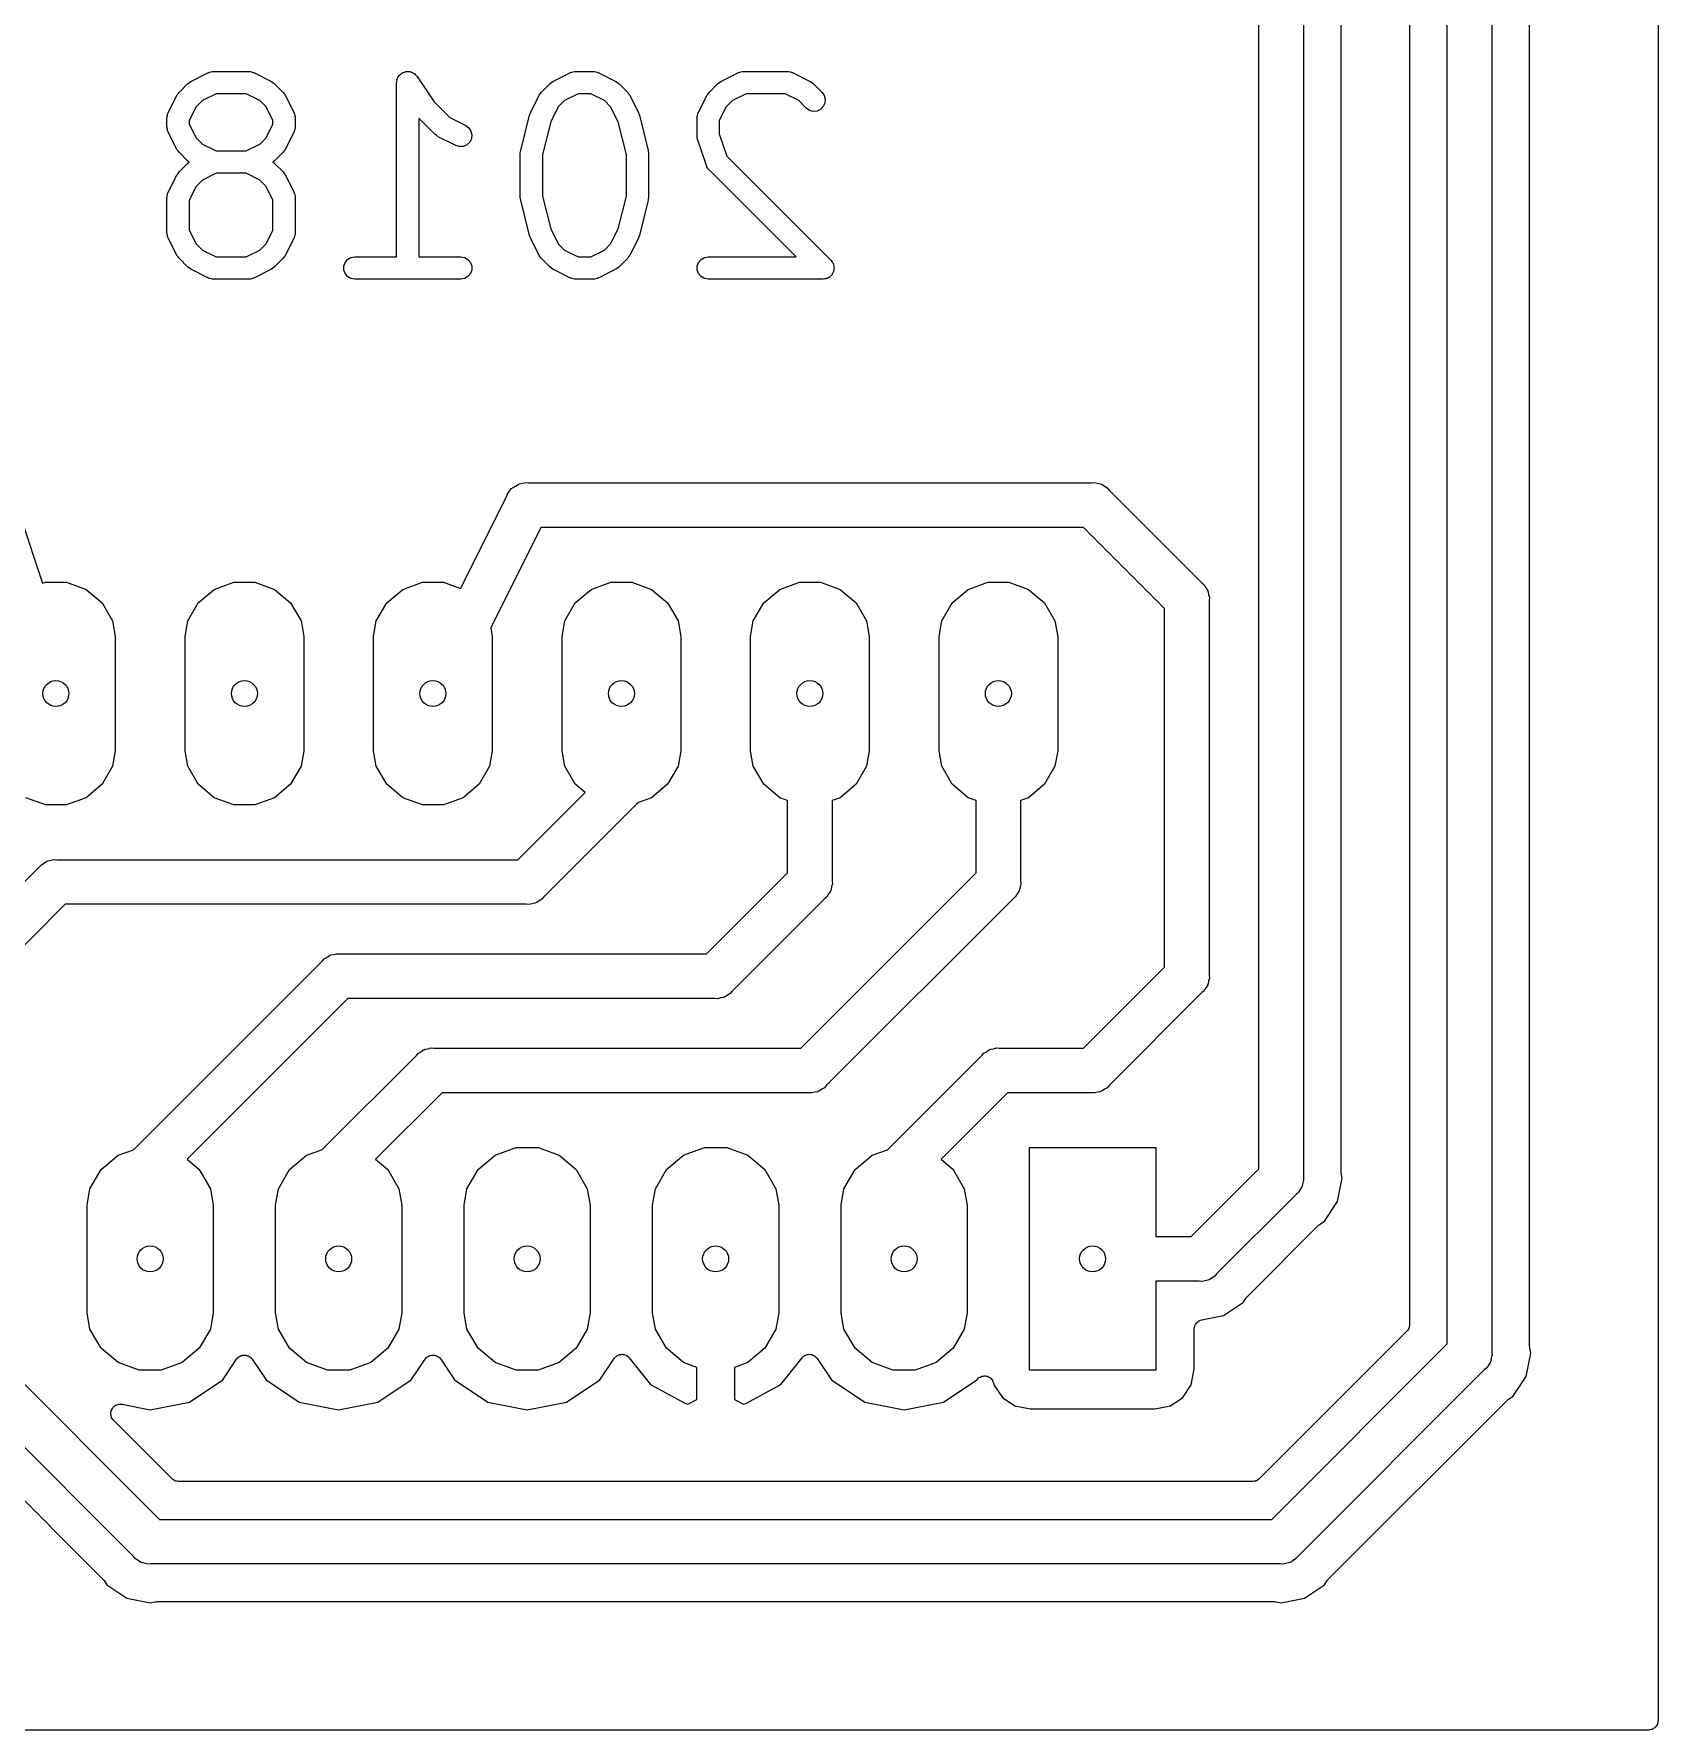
# Model space of a CAD drawing. Extents: x 99.1 to 195.6, y -78.7 to -33.
# Drawn here: x 173.69 to 195.58, y -78.74 to -55.88 of the extents above; entities that cross this region are included whole.
import ezdxf

# ---------------------------------------------------------------- set-up
doc = ezdxf.new("R2010")
doc.units = 0
doc.header["$MEASUREMENT"] = 0
doc.layers.add('BLACK', color=7, linetype='CONTINUOUS')

msp = doc.modelspace()

# ---------------------------------------------------------------- linework, layer by layer
at = {"layer": 'BLACK', "linetype": 'CONTINUOUS'}
for p, q in [((195.58, -33.147), (195.58, -78.613)), ((192.74, -73.5357), (192.74, -46.4706)), ((193.34, -46.4706), (193.34, -73.6469)), ((192.232, -46.8211), (192.232, -73.2727)), ((193.848, -73.5679), (193.848, -46.8211)), ((190.8, -54.6231), (190.8, -71.2869)), ((190.2, -71.1757), (190.2, -54.7343)), ((191.308, -71.2079), (191.308, -54.7021)), ((175.807, -56.5208), (176.045, -56.4018)), ((176.045, -56.4018), (176.054, -56.3993)), ((176.054, -56.3993), (176.061, -56.395)), ((176.061, -56.395), (176.078, -56.3919)), ((176.078, -56.3919), (176.095, -56.3869)), ((176.095, -56.3869), (176.104, -56.3875)), ((176.104, -56.3875), (176.112, -56.386)), ((176.112, -56.386), (176.589, -56.386)), ((176.589, -56.386), (176.597, -56.3875)), ((176.597, -56.3875), (176.606, -56.3869)), ((176.606, -56.3869), (176.623, -56.3919)), ((176.623, -56.3919), (176.64, -56.395)), ((176.64, -56.395), (176.647, -56.3993)), ((176.647, -56.3993), (176.656, -56.4018)), ((176.656, -56.4018), (176.894, -56.5208)), ((178.597, -56.4695), (178.608, -56.455)), ((178.608, -56.455), (178.617, -56.4395)), ((178.617, -56.4395), (178.623, -56.4342)), ((178.623, -56.4342), (178.628, -56.4275)), ((178.628, -56.4275), (178.643, -56.4176)), ((178.643, -56.4176), (178.656, -56.406)), ((178.656, -56.406), (178.664, -56.4032)), ((178.664, -56.4032), (178.671, -56.3986)), ((178.671, -56.3986), (178.689, -56.3944)), ((178.689, -56.3944), (178.705, -56.3882)), ((178.705, -56.3882), (178.714, -56.3882)), ((178.714, -56.3882), (178.722, -56.3863)), ((178.722, -56.3863), (178.74, -56.3882)), ((178.74, -56.3882), (178.757, -56.3882)), ((178.757, -56.3882), (178.765, -56.3911)), ((178.765, -56.3911), (178.774, -56.392)), ((178.774, -56.392), (178.79, -56.3999)), ((178.79, -56.3999), (178.806, -56.406)), ((178.806, -56.406), (178.813, -56.4114)), ((178.813, -56.4114), (178.82, -56.4151)), ((178.82, -56.4151), (178.833, -56.428)), ((178.833, -56.428), (178.846, -56.4395)), ((178.846, -56.4395), (178.85, -56.4467)), ((178.85, -56.4467), (178.856, -56.4527)), ((178.856, -56.4527), (179.086, -56.7975)), ((180.688, -56.5208), (180.926, -56.4018)), ((180.926, -56.4018), (180.935, -56.3993)), ((180.935, -56.3993), (180.942, -56.395)), ((180.942, -56.395), (180.959, -56.3919)), ((180.959, -56.3919), (180.976, -56.3869)), ((180.976, -56.3869), (180.985, -56.3875)), ((180.985, -56.3875), (180.993, -56.386)), ((180.993, -56.386), (181.231, -56.386)), ((181.231, -56.386), (181.24, -56.3875)), ((181.24, -56.3875), (181.249, -56.3869)), ((181.249, -56.3869), (181.265, -56.3919)), ((181.265, -56.3919), (181.283, -56.395)), ((181.283, -56.395), (181.29, -56.3993)), ((181.29, -56.3993), (181.299, -56.4018)), ((181.299, -56.4018), (181.537, -56.5208)), ((182.95, -56.5208), (183.188, -56.4018)), ((183.188, -56.4018), (183.196, -56.3993)), ((183.196, -56.3993), (183.204, -56.395)), ((183.204, -56.395), (183.221, -56.3919)), ((183.221, -56.3919), (183.238, -56.3869)), ((183.238, -56.3869), (183.247, -56.3875)), ((183.247, -56.3875), (183.255, -56.386)), ((183.255, -56.386), (183.85, -56.386)), ((183.85, -56.386), (183.859, -56.3875)), ((183.859, -56.3875), (183.868, -56.3869)), ((183.868, -56.3869), (183.884, -56.3919)), ((183.884, -56.3919), (183.902, -56.395)), ((183.902, -56.395), (183.909, -56.3993)), ((183.909, -56.3993), (183.918, -56.4018)), ((183.918, -56.4018), (184.156, -56.5208)), ((175.621, -56.707), (175.635, -56.6877)), ((175.635, -56.6877), (175.649, -56.668)), ((175.649, -56.668), (175.768, -56.5489)), ((175.768, -56.5489), (175.788, -56.5352)), ((175.788, -56.5352), (175.807, -56.5208)), ((176.148, -56.686), (175.963, -56.7783)), ((176.553, -56.686), (176.148, -56.686)), ((176.738, -56.7783), (176.553, -56.686)), ((176.894, -56.5208), (176.913, -56.5352)), ((176.913, -56.5352), (176.933, -56.5489)), ((176.933, -56.5489), (177.052, -56.668)), ((177.052, -56.668), (177.066, -56.6877)), ((177.066, -56.6877), (177.08, -56.707)), ((178.581, -56.536), (178.583, -56.5278)), ((178.581, -58.886), (178.581, -56.536)), ((178.582, -56.5195), (178.587, -56.5023)), ((178.583, -56.5278), (178.582, -56.5195)), ((178.587, -56.5023), (178.59, -56.4846)), ((178.59, -56.4846), (178.595, -56.4774)), ((178.595, -56.4774), (178.597, -56.4695)), ((180.502, -56.707), (180.516, -56.6877)), ((180.516, -56.6877), (180.53, -56.668)), ((180.53, -56.668), (180.649, -56.5489)), ((180.649, -56.5489), (180.669, -56.5352)), ((180.669, -56.5352), (180.688, -56.5208)), ((181.029, -56.686), (180.844, -56.7783)), ((181.196, -56.686), (181.029, -56.686)), ((181.381, -56.7783), (181.196, -56.686)), ((181.537, -56.5208), (181.556, -56.5352)), ((181.556, -56.5352), (181.576, -56.5489)), ((181.576, -56.5489), (181.695, -56.668)), ((181.695, -56.668), (181.708, -56.6877)), ((181.708, -56.6877), (181.723, -56.707)), ((182.764, -56.707), (182.778, -56.6877)), ((182.778, -56.6877), (182.792, -56.668)), ((182.792, -56.668), (182.911, -56.5489)), ((182.911, -56.5489), (182.931, -56.5352)), ((182.931, -56.5352), (182.95, -56.5208)), ((183.291, -56.686), (183.106, -56.7783)), ((183.815, -56.686), (183.291, -56.686)), ((184, -56.7783), (183.815, -56.686)), ((184.156, -56.5208), (184.175, -56.5352)), ((184.175, -56.5352), (184.195, -56.5489)), ((184.195, -56.5489), (184.314, -56.668)), ((184.314, -56.668), (184.344, -56.7107)), ((175.502, -56.9451), (175.621, -56.707)), ((175.879, -56.8629), (175.786, -57.0476)), ((175.963, -56.7783), (175.879, -56.8629)), ((176.822, -56.8629), (176.738, -56.7783)), ((176.915, -57.0476), (176.822, -56.8629)), ((177.08, -56.707), (177.199, -56.9451)), ((179.086, -56.7975), (179.296, -57.0079)), ((180.383, -56.9451), (180.502, -56.707)), ((180.759, -56.8629), (180.659, -57.0645)), ((180.844, -56.7783), (180.759, -56.8629)), ((181.465, -56.8629), (181.381, -56.7783)), ((181.566, -57.0645), (181.465, -56.8629)), ((181.723, -56.707), (181.842, -56.9451)), ((182.645, -56.9451), (182.764, -56.707)), ((183.021, -56.8629), (182.929, -57.0476)), ((183.106, -56.7783), (183.021, -56.8629)), ((184.102, -56.8801), (184, -56.7783)), ((184.144, -56.91), (184.102, -56.8801)), ((184.195, -56.9235), (184.144, -56.91)), ((184.246, -56.9189), (184.195, -56.9235)), ((184.294, -56.8969), (184.246, -56.9189)), ((184.33, -56.8601), (184.294, -56.8969)), ((184.353, -56.8129), (184.33, -56.8601)), ((184.344, -56.7107), (184.357, -56.761)), ((184.357, -56.761), (184.353, -56.8129)), ((175.486, -57.0121), (175.488, -57.0036)), ((175.486, -57.1312), (175.486, -57.0121)), ((175.488, -57.1397), (175.486, -57.1312)), ((175.487, -56.995), (175.492, -56.9781)), ((175.488, -57.0036), (175.487, -56.995)), ((175.487, -57.1483), (175.488, -57.1397)), ((175.492, -57.1652), (175.487, -57.1483)), ((175.492, -56.9781), (175.495, -56.9608)), ((175.495, -56.9608), (175.5, -56.9533)), ((175.5, -56.9533), (175.502, -56.9451)), ((175.786, -57.0476), (175.786, -57.0958)), ((175.786, -57.0958), (175.879, -57.2804)), ((176.822, -57.2804), (176.915, -57.0958)), ((176.915, -57.0958), (176.915, -57.0476)), ((177.199, -56.9451), (177.201, -56.9533)), ((177.201, -56.9533), (177.206, -56.9608)), ((177.206, -56.9608), (177.209, -56.9781)), ((177.209, -56.9781), (177.214, -56.995)), ((177.214, -57.1483), (177.209, -57.1652)), ((177.214, -56.995), (177.213, -57.0036)), ((177.213, -57.0036), (177.215, -57.0121)), ((177.215, -57.1312), (177.213, -57.1397)), ((177.213, -57.1397), (177.214, -57.1483)), ((177.215, -57.0121), (177.215, -57.1312)), ((179.102, -57.2373), (178.881, -57.0171)), ((178.881, -57.0171), (178.881, -58.886)), ((179.296, -57.0079), (179.513, -57.1161)), ((179.513, -57.1161), (179.555, -57.1471)), ((179.555, -57.1471), (179.583, -57.1906)), ((180.253, -57.452), (180.372, -56.9758)), ((180.372, -56.9758), (180.378, -56.9608)), ((180.378, -56.9608), (180.383, -56.9451)), ((180.659, -57.0645), (180.548, -57.5068)), ((181.677, -57.5068), (181.566, -57.0645)), ((181.842, -56.9451), (181.846, -56.9608)), ((181.846, -56.9608), (181.853, -56.9758)), ((181.853, -56.9758), (181.972, -57.452)), ((182.629, -57.0121), (182.631, -57.0036)), ((182.629, -57.2502), (182.629, -57.0121)), ((182.63, -56.995), (182.635, -56.9781)), ((182.631, -57.0036), (182.63, -56.995)), ((182.635, -56.9781), (182.638, -56.9608)), ((182.638, -56.9608), (182.642, -56.9533)), ((182.642, -56.9533), (182.645, -56.9451)), ((182.929, -57.0476), (182.929, -57.2259)), ((175.495, -57.1825), (175.492, -57.1652)), ((175.5, -57.19), (175.495, -57.1825)), ((175.502, -57.1983), (175.5, -57.19)), ((175.621, -57.4364), (175.502, -57.1983)), ((175.879, -57.2804), (175.963, -57.3651)), ((175.963, -57.3651), (176.148, -57.4574)), ((176.553, -57.4574), (176.738, -57.3651)), ((176.738, -57.3651), (176.822, -57.2804)), ((177.199, -57.1983), (177.08, -57.4364)), ((177.201, -57.19), (177.199, -57.1983)), ((177.206, -57.1825), (177.201, -57.19)), ((177.209, -57.1652), (177.206, -57.1825)), ((179.121, -57.251), (179.102, -57.2373)), ((179.141, -57.2654), (179.121, -57.251)), ((179.379, -57.3844), (179.141, -57.2654)), ((179.528, -57.3754), (179.481, -57.3961)), ((179.566, -57.3396), (179.528, -57.3754)), ((179.589, -57.293), (179.566, -57.3396)), ((179.583, -57.1906), (179.595, -57.2413)), ((179.595, -57.2413), (179.589, -57.293)), ((182.633, -57.2739), (182.629, -57.2502)), ((182.637, -57.2977), (182.633, -57.2739)), ((182.756, -57.6548), (182.637, -57.2977)), ((182.929, -57.2259), (183.029, -57.5264)), ((175.635, -57.4557), (175.621, -57.4364)), ((175.649, -57.4754), (175.635, -57.4557)), ((175.768, -57.5944), (175.649, -57.4754)), ((175.787, -57.6074), (175.768, -57.5944)), ((176.148, -57.4574), (176.553, -57.4574)), ((176.933, -57.5944), (176.914, -57.6074)), ((177.052, -57.4754), (176.933, -57.5944)), ((177.066, -57.4557), (177.052, -57.4754)), ((177.08, -57.4364), (177.066, -57.4557)), ((179.429, -57.3993), (179.379, -57.3844)), ((179.481, -57.3961), (179.429, -57.3993)), ((180.248, -57.4883), (180.251, -57.4703)), ((180.248, -58.0836), (180.248, -57.4883)), ((180.251, -57.4703), (180.253, -57.452)), ((180.548, -57.5068), (180.548, -58.0651)), ((181.677, -58.0651), (181.677, -57.5068)), ((181.972, -57.452), (181.973, -57.4703)), ((181.973, -57.4703), (181.977, -57.4883)), ((181.977, -57.4883), (181.977, -58.0836)), ((183.029, -57.5264), (184.433, -58.9299)), ((175.502, -58.0165), (175.621, -57.7784)), ((175.621, -57.7784), (175.635, -57.7591)), ((175.635, -57.7591), (175.649, -57.7394)), ((175.649, -57.7394), (175.768, -57.6204)), ((175.768, -57.6204), (175.787, -57.6074)), ((176.148, -57.7574), (175.963, -57.8497)), ((176.553, -57.7574), (176.148, -57.7574)), ((176.738, -57.8497), (176.553, -57.7574)), ((176.914, -57.6074), (176.933, -57.6204)), ((176.933, -57.6204), (177.052, -57.7394)), ((177.052, -57.7394), (177.066, -57.7591)), ((177.066, -57.7591), (177.08, -57.7784)), ((177.08, -57.7784), (177.199, -58.0165)), ((182.76, -57.6624), (182.756, -57.6548)), ((182.762, -57.6708), (182.76, -57.6624)), ((182.772, -57.6852), (182.762, -57.6708)), ((182.781, -57.7006), (182.772, -57.6852)), ((182.787, -57.7064), (182.781, -57.7006)), ((182.792, -57.7134), (182.787, -57.7064)), ((183.965, -58.886), (182.792, -57.7134)), ((175.487, -58.0664), (175.492, -58.0496)), ((175.492, -58.0496), (175.495, -58.0323)), ((175.495, -58.0323), (175.5, -58.0248)), ((175.5, -58.0248), (175.502, -58.0165)), ((175.879, -57.9343), (175.786, -58.119)), ((175.963, -57.8497), (175.879, -57.9343)), ((176.822, -57.9343), (176.738, -57.8497)), ((176.915, -58.119), (176.822, -57.9343)), ((177.199, -58.0165), (177.201, -58.0248)), ((177.201, -58.0248), (177.206, -58.0323)), ((177.206, -58.0323), (177.209, -58.0496)), ((177.209, -58.0496), (177.214, -58.0664)), ((175.486, -58.0836), (175.488, -58.0751)), ((175.486, -58.5598), (175.486, -58.0836)), ((175.488, -58.0751), (175.487, -58.0664)), ((175.786, -58.119), (175.786, -58.5244)), ((176.915, -58.5244), (176.915, -58.119)), ((177.214, -58.0664), (177.213, -58.0751)), ((177.213, -58.0751), (177.215, -58.0836)), ((177.215, -58.0836), (177.215, -58.5598)), ((180.251, -58.1016), (180.248, -58.0836)), ((180.253, -58.12), (180.251, -58.1016)), ((180.372, -58.5961), (180.253, -58.12)), ((180.548, -58.0651), (180.659, -58.5074)), ((181.566, -58.5074), (181.677, -58.0651)), ((181.972, -58.12), (181.853, -58.5961)), ((181.973, -58.1016), (181.972, -58.12)), ((181.977, -58.0836), (181.973, -58.1016)), ((180.659, -58.5074), (180.759, -58.709)), ((181.465, -58.709), (181.566, -58.5074)), ((175.488, -58.5683), (175.486, -58.5598)), ((175.487, -58.5769), (175.488, -58.5683)), ((175.492, -58.5938), (175.487, -58.5769)), ((175.495, -58.6111), (175.492, -58.5938)), ((175.5, -58.6186), (175.495, -58.6111)), ((175.502, -58.6268), (175.5, -58.6186)), ((175.621, -58.8649), (175.502, -58.6268)), ((175.786, -58.5244), (175.879, -58.709)), ((175.879, -58.709), (175.963, -58.7936)), ((176.738, -58.7936), (176.822, -58.709)), ((176.822, -58.709), (176.915, -58.5244)), ((177.199, -58.6268), (177.08, -58.8649)), ((177.201, -58.6186), (177.199, -58.6268)), ((177.206, -58.6111), (177.201, -58.6186)), ((177.209, -58.5938), (177.206, -58.6111)), ((177.214, -58.5769), (177.209, -58.5938)), ((177.215, -58.5598), (177.213, -58.5683)), ((177.213, -58.5683), (177.214, -58.5769)), ((180.378, -58.6111), (180.372, -58.5961)), ((180.383, -58.6268), (180.378, -58.6111)), ((180.502, -58.8649), (180.383, -58.6268)), ((180.759, -58.709), (180.844, -58.7936)), ((181.381, -58.7936), (181.465, -58.709)), ((181.842, -58.6268), (181.723, -58.8649)), ((181.846, -58.6111), (181.842, -58.6268)), ((181.853, -58.5961), (181.846, -58.6111)), ((175.635, -58.8842), (175.621, -58.8649)), ((175.649, -58.9039), (175.635, -58.8842)), ((175.768, -59.023), (175.649, -58.9039)), ((175.963, -58.7936), (176.148, -58.886)), ((176.148, -58.886), (176.553, -58.886)), ((176.553, -58.886), (176.738, -58.7936)), ((177.052, -58.9039), (176.933, -59.023)), ((177.066, -58.8842), (177.052, -58.9039)), ((177.08, -58.8649), (177.066, -58.8842)), ((177.869, -59.0099), (177.887, -58.961)), ((177.887, -58.961), (177.921, -58.921)), ((177.921, -58.921), (177.966, -58.895)), ((177.966, -58.895), (178.017, -58.886)), ((178.017, -58.886), (178.581, -58.886)), ((178.881, -58.886), (179.446, -58.886)), ((179.446, -58.886), (179.497, -58.895)), ((179.497, -58.895), (179.542, -58.921)), ((179.542, -58.921), (179.576, -58.961)), ((179.576, -58.961), (179.593, -59.0099)), ((180.516, -58.8842), (180.502, -58.8649)), ((180.53, -58.9039), (180.516, -58.8842)), ((180.649, -59.023), (180.53, -58.9039)), ((180.844, -58.7936), (181.029, -58.886)), ((181.029, -58.886), (181.196, -58.886)), ((181.196, -58.886), (181.381, -58.7936)), ((181.695, -58.9039), (181.576, -59.023)), ((181.708, -58.8842), (181.695, -58.9039)), ((181.723, -58.8649), (181.708, -58.8842)), ((182.631, -59.0099), (182.649, -58.961)), ((182.649, -58.961), (182.683, -58.921)), ((182.683, -58.921), (182.728, -58.895)), ((182.728, -58.895), (182.779, -58.886)), ((182.779, -58.886), (183.965, -58.886)), ((184.433, -58.9299), (184.444, -58.9459)), ((184.444, -58.9459), (184.457, -58.961)), ((184.457, -58.961), (184.459, -58.9672)), ((184.459, -58.9672), (184.463, -58.9726)), ((184.463, -58.9726), (184.468, -58.9915)), ((175.788, -59.0367), (175.768, -59.023)), ((175.807, -59.0511), (175.788, -59.0367)), ((176.045, -59.1701), (175.807, -59.0511)), ((176.054, -59.1726), (176.045, -59.1701)), ((176.061, -59.1769), (176.054, -59.1726)), ((176.078, -59.18), (176.061, -59.1769)), ((176.095, -59.185), (176.078, -59.18)), ((176.104, -59.1845), (176.095, -59.185)), ((176.112, -59.186), (176.104, -59.1845)), ((176.589, -59.186), (176.112, -59.186)), ((176.597, -59.1844), (176.589, -59.186)), ((176.606, -59.185), (176.597, -59.1844)), ((176.623, -59.18), (176.606, -59.185)), ((176.64, -59.1769), (176.623, -59.18)), ((176.647, -59.1726), (176.64, -59.1769)), ((176.656, -59.1701), (176.647, -59.1726)), ((176.894, -59.0511), (176.656, -59.1701)), ((176.913, -59.0367), (176.894, -59.0511)), ((176.933, -59.023), (176.913, -59.0367)), ((177.869, -59.062), (177.869, -59.0099)), ((177.887, -59.111), (177.869, -59.062)), ((177.921, -59.1509), (177.887, -59.111)), ((177.966, -59.1769), (177.921, -59.1509)), ((178.017, -59.186), (177.966, -59.1769)), ((179.446, -59.186), (178.017, -59.186)), ((179.497, -59.1769), (179.446, -59.186)), ((179.542, -59.1509), (179.497, -59.1769)), ((179.576, -59.111), (179.542, -59.1509)), ((179.593, -59.062), (179.576, -59.111)), ((179.593, -59.0099), (179.593, -59.062)), ((180.669, -59.0368), (180.649, -59.023)), ((180.688, -59.0511), (180.669, -59.0368)), ((180.926, -59.1701), (180.688, -59.0511)), ((180.935, -59.1726), (180.926, -59.1701)), ((180.942, -59.1769), (180.935, -59.1726)), ((180.959, -59.18), (180.942, -59.1769)), ((180.976, -59.185), (180.959, -59.18)), ((180.985, -59.1845), (180.976, -59.185)), ((180.993, -59.186), (180.985, -59.1845)), ((181.231, -59.186), (180.993, -59.186)), ((181.24, -59.1844), (181.231, -59.186)), ((181.249, -59.185), (181.24, -59.1844)), ((181.265, -59.18), (181.249, -59.185)), ((181.283, -59.1769), (181.265, -59.18)), ((181.29, -59.1726), (181.283, -59.1769)), ((181.299, -59.1701), (181.29, -59.1726)), ((181.537, -59.0511), (181.299, -59.1701)), ((181.556, -59.0367), (181.537, -59.0511)), ((181.576, -59.023), (181.556, -59.0367)), ((182.631, -59.062), (182.631, -59.0099)), ((182.649, -59.111), (182.631, -59.062)), ((182.683, -59.1509), (182.649, -59.111)), ((182.728, -59.1769), (182.683, -59.1509)), ((182.779, -59.186), (182.728, -59.1769)), ((184.327, -59.186), (182.779, -59.186)), ((184.346, -59.1825), (184.327, -59.186)), ((184.365, -59.1808), (184.346, -59.1825)), ((184.371, -59.1781), (184.365, -59.1808)), ((184.378, -59.1769), (184.371, -59.1781)), ((184.395, -59.1671), (184.378, -59.1769)), ((184.413, -59.1588), (184.395, -59.1671)), ((184.417, -59.1542), (184.413, -59.1588)), ((184.423, -59.1509), (184.417, -59.1542)), ((184.436, -59.1358), (184.423, -59.1509)), ((184.45, -59.122), (184.436, -59.1358)), ((184.452, -59.116), (184.45, -59.122)), ((184.457, -59.111), (184.452, -59.116)), ((184.463, -59.0925), (184.457, -59.111)), ((184.472, -59.0748), (184.463, -59.0925)), ((184.468, -58.9915), (184.474, -59.0099)), ((184.474, -59.062), (184.472, -59.0682)), ((184.472, -59.0682), (184.472, -59.0748)), ((184.474, -59.0099), (184.474, -59.0165)), ((184.474, -59.0165), (184.476, -59.0229)), ((184.476, -59.0229), (184.474, -59.0424)), ((184.474, -59.0424), (184.474, -59.062)), ((173.02, -60.9113), (173.811, -63.2839)), ((180.182, -61.9747), (180.219, -61.9505)), ((180.219, -61.9505), (180.228, -61.9484)), ((180.228, -61.9484), (180.236, -61.9437)), ((180.236, -61.9437), (180.279, -61.9361)), ((180.279, -61.9361), (180.322, -61.9259)), ((180.322, -61.9259), (180.357, -61.93)), ((180.357, -61.93), (187.947, -61.93)), ((187.947, -61.93), (187.987, -61.9265)), ((187.987, -61.9265), (188.025, -61.9368)), ((188.025, -61.9368), (188.064, -61.9437)), ((188.064, -61.9437), (188.076, -61.9504)), ((188.076, -61.9504), (188.089, -61.9539)), ((179.442, -63.3542), (180.064, -62.1112)), ((180.064, -62.1112), (180.076, -62.0777)), ((180.076, -62.0777), (180.104, -62.0441)), ((180.104, -62.0441), (180.131, -62.0088)), ((180.131, -62.0088), (180.138, -62.0037)), ((180.138, -62.0037), (180.144, -61.9966)), ((180.144, -61.9966), (180.182, -61.9747)), ((188.089, -61.9539), (188.121, -61.9767)), ((188.121, -61.9767), (188.156, -61.9966)), ((188.156, -61.9966), (188.181, -62.0271)), ((188.181, -62.0271), (189.433, -63.2786)), ((180.525, -62.53), (179.849, -63.8823)), ((187.836, -62.53), (180.525, -62.53)), ((188.93, -63.6243), (187.836, -62.53)), ((173.811, -63.2839), (173.849, -63.27)), ((173.849, -63.27), (174.131, -63.27)), ((174.131, -63.27), (174.396, -63.3665)), ((176.124, -63.3665), (176.389, -63.27)), ((176.389, -63.27), (176.671, -63.27)), ((176.671, -63.27), (176.936, -63.3665)), ((178.664, -63.3665), (178.929, -63.27)), ((178.929, -63.27), (179.211, -63.27)), ((179.211, -63.27), (179.442, -63.3542)), ((181.204, -63.3665), (181.469, -63.27)), ((181.469, -63.27), (181.751, -63.27)), ((181.751, -63.27), (182.016, -63.3665)), ((183.744, -63.3665), (184.009, -63.27)), ((184.009, -63.27), (184.291, -63.27)), ((184.291, -63.27), (184.556, -63.3665)), ((186.284, -63.3665), (186.549, -63.27)), ((186.549, -63.27), (186.831, -63.27)), ((186.831, -63.27), (187.096, -63.3665)), ((189.433, -63.2786), (189.463, -63.3042)), ((189.463, -63.3042), (189.483, -63.3387)), ((174.396, -63.3665), (174.612, -63.5478)), ((174.612, -63.5478), (174.753, -63.7922)), ((175.767, -63.7922), (175.908, -63.5478)), ((175.908, -63.5478), (176.124, -63.3665)), ((176.936, -63.3665), (177.152, -63.5478)), ((177.152, -63.5478), (177.293, -63.7922)), ((178.307, -63.7922), (178.448, -63.5478)), ((178.448, -63.5478), (178.664, -63.3665)), ((180.847, -63.7922), (180.988, -63.5478)), ((180.988, -63.5478), (181.204, -63.3665)), ((182.016, -63.3665), (182.232, -63.5478)), ((182.232, -63.5478), (182.373, -63.7922)), ((183.387, -63.7922), (183.528, -63.5478)), ((183.528, -63.5478), (183.744, -63.3665)), ((184.556, -63.3665), (184.772, -63.5478)), ((184.772, -63.5478), (184.913, -63.7922)), ((185.927, -63.7922), (186.068, -63.5478)), ((186.068, -63.5478), (186.284, -63.3665)), ((187.096, -63.3665), (187.312, -63.5478)), ((187.312, -63.5478), (187.453, -63.7922)), ((189.483, -63.3387), (189.506, -63.3713)), ((189.506, -63.3713), (189.51, -63.3842)), ((189.51, -63.3842), (189.516, -63.3958)), ((189.516, -63.3958), (189.523, -63.435)), ((189.523, -63.435), (189.533, -63.4734)), ((189.533, -63.4734), (189.53, -63.5131)), ((189.53, -63.5131), (189.53, -68.5669)), ((188.93, -68.4557), (188.93, -63.6243)), ((174.753, -63.7922), (174.79, -64)), ((174.79, -64), (174.79, -65.54)), ((175.73, -64), (175.767, -63.7922)), ((175.73, -65.54), (175.73, -64)), ((177.293, -63.7922), (177.33, -64)), ((177.33, -64), (177.33, -65.54)), ((178.27, -64), (178.307, -63.7922)), ((178.27, -65.54), (178.27, -64)), ((179.849, -63.8823), (179.87, -64)), ((179.87, -64), (179.87, -65.54)), ((180.81, -64), (180.847, -63.7922)), ((180.81, -65.54), (180.81, -64)), ((182.373, -63.7922), (182.41, -64)), ((182.41, -64), (182.41, -65.54)), ((183.35, -64), (183.387, -63.7922)), ((183.35, -65.54), (183.35, -64)), ((184.913, -63.7922), (184.95, -64)), ((184.95, -64), (184.95, -65.54)), ((185.89, -64), (185.927, -63.7922)), ((185.89, -65.54), (185.89, -64)), ((187.453, -63.7922), (187.49, -64)), ((187.49, -64), (187.49, -65.54)), ((174.79, -65.54), (174.753, -65.7478)), ((175.767, -65.7478), (175.73, -65.54)), ((177.33, -65.54), (177.293, -65.7478)), ((178.307, -65.7478), (178.27, -65.54)), ((179.87, -65.54), (179.833, -65.7478)), ((180.847, -65.7478), (180.81, -65.54)), ((182.41, -65.54), (182.373, -65.7478)), ((183.387, -65.7478), (183.35, -65.54)), ((184.95, -65.54), (184.913, -65.7478)), ((185.927, -65.7478), (185.89, -65.54)), ((187.49, -65.54), (187.453, -65.7478)), ((174.753, -65.7478), (174.612, -65.9922)), ((175.908, -65.9922), (175.767, -65.7478)), ((177.293, -65.7478), (177.152, -65.9922)), ((178.448, -65.9922), (178.307, -65.7478)), ((179.833, -65.7478), (179.692, -65.9922)), ((180.988, -65.9922), (180.847, -65.7478)), ((182.373, -65.7478), (182.232, -65.9922)), ((183.528, -65.9922), (183.387, -65.7478)), ((184.913, -65.7478), (184.772, -65.9922)), ((186.068, -65.9922), (185.927, -65.7478)), ((187.453, -65.7478), (187.312, -65.9922)), ((174.612, -65.9922), (174.396, -66.1735)), ((176.124, -66.1735), (175.908, -65.9922)), ((177.152, -65.9922), (176.936, -66.1735)), ((178.664, -66.1735), (178.448, -65.9922)), ((179.692, -65.9922), (179.476, -66.1735)), ((181.121, -66.1043), (180.988, -65.9922)), ((182.232, -65.9922), (182.016, -66.1735)), ((183.744, -66.1735), (183.528, -65.9922)), ((184.772, -65.9922), (184.556, -66.1735)), ((186.284, -66.1735), (186.068, -65.9922)), ((187.312, -65.9922), (187.096, -66.1735)), ((173.849, -66.27), (173.584, -66.1735)), ((174.131, -66.27), (173.849, -66.27)), ((174.396, -66.1735), (174.131, -66.27)), ((176.389, -66.27), (176.124, -66.1735)), ((176.671, -66.27), (176.389, -66.27)), ((176.936, -66.1735), (176.671, -66.27)), ((178.929, -66.27), (178.664, -66.1735)), ((179.211, -66.27), (178.929, -66.27)), ((179.476, -66.1735), (179.211, -66.27)), ((180.216, -67.01), (181.121, -66.1043)), ((181.813, -66.2614), (180.561, -67.5129)), ((181.842, -66.2369), (181.813, -66.2614)), ((182.016, -66.1735), (181.842, -66.2369)), ((183.85, -66.2122), (183.744, -66.1735)), ((183.85, -67.1857), (183.85, -66.2122)), ((184.556, -66.1735), (184.45, -66.2122)), ((184.45, -66.2122), (184.45, -67.2969)), ((186.39, -66.2122), (186.284, -66.1735)), ((186.39, -67.1857), (186.39, -66.2122)), ((187.096, -66.1735), (186.99, -66.2122)), ((186.99, -66.2122), (186.99, -67.2969)), ((169.977, -70.8986), (173.769, -67.1071)), ((173.769, -67.1071), (173.794, -67.0766)), ((173.794, -67.0766), (173.829, -67.0567)), ((173.829, -67.0567), (173.861, -67.0339)), ((173.861, -67.0339), (173.874, -67.0304)), ((173.874, -67.0304), (173.886, -67.0237)), ((173.886, -67.0237), (173.925, -67.0168)), ((173.925, -67.0168), (173.963, -67.0065)), ((173.963, -67.0065), (174.003, -67.01)), ((174.003, -67.01), (180.216, -67.01)), ((182.756, -68.28), (183.85, -67.1857)), ((184.026, -69.55), (186.39, -67.1857)), ((184.43, -67.4258), (184.426, -67.4387)), ((184.436, -67.4142), (184.43, -67.4258)), ((184.443, -67.375), (184.436, -67.4142)), ((184.453, -67.3366), (184.443, -67.375)), ((184.45, -67.2969), (184.453, -67.3366)), ((186.97, -67.4258), (186.966, -67.4387)), ((186.976, -67.4142), (186.97, -67.4258)), ((186.983, -67.375), (186.976, -67.4142)), ((186.993, -67.3366), (186.983, -67.375)), ((186.99, -67.2969), (186.993, -67.3366)), ((174.114, -67.61), (170.677, -71.0474)), ((180.327, -67.61), (174.114, -67.61)), ((180.367, -67.6135), (180.327, -67.61)), ((180.405, -67.6032), (180.367, -67.6135)), ((180.444, -67.5963), (180.405, -67.6032)), ((180.456, -67.5896), (180.444, -67.5963)), ((180.469, -67.5861), (180.456, -67.5896)), ((180.501, -67.5633), (180.469, -67.5861)), ((180.536, -67.5434), (180.501, -67.5633)), ((180.561, -67.5129), (180.536, -67.5434)), ((184.353, -67.5314), (183.101, -68.7829)), ((184.383, -67.5058), (184.353, -67.5314)), ((186.893, -67.5314), (184.371, -70.0529)), ((184.403, -67.4713), (184.383, -67.5058)), ((184.426, -67.4387), (184.403, -67.4713)), ((186.923, -67.5058), (186.893, -67.5314)), ((186.943, -67.4713), (186.923, -67.5058)), ((186.966, -67.4387), (186.943, -67.4713)), ((177.579, -68.3771), (177.604, -68.3466)), ((177.604, -68.3466), (177.639, -68.3267)), ((177.639, -68.3267), (177.671, -68.3039)), ((177.671, -68.3039), (177.684, -68.3004)), ((177.684, -68.3004), (177.696, -68.2937)), ((177.696, -68.2937), (177.735, -68.2868)), ((177.735, -68.2868), (177.773, -68.2765)), ((177.773, -68.2765), (177.813, -68.28)), ((177.813, -68.28), (182.756, -68.28)), ((175.057, -70.8986), (177.579, -68.3771)), ((187.836, -69.55), (188.93, -68.4557)), ((189.53, -68.5669), (189.533, -68.6066)), ((183.101, -68.7829), (183.076, -68.8134)), ((189.433, -68.8014), (188.181, -70.0529)), ((189.463, -68.7758), (189.433, -68.8014)), ((189.483, -68.7413), (189.463, -68.7758)), ((189.506, -68.7087), (189.483, -68.7413)), ((189.51, -68.6958), (189.506, -68.7087)), ((189.516, -68.6842), (189.51, -68.6958)), ((189.523, -68.645), (189.516, -68.6842)), ((189.533, -68.6066), (189.523, -68.645)), ((177.924, -68.88), (175.757, -71.0474)), ((182.867, -68.88), (177.924, -68.88)), ((182.907, -68.8835), (182.867, -68.88)), ((182.945, -68.8732), (182.907, -68.8835)), ((182.984, -68.8663), (182.945, -68.8732)), ((182.996, -68.8596), (182.984, -68.8663)), ((183.009, -68.8561), (182.996, -68.8596)), ((183.041, -68.8333), (183.009, -68.8561)), ((183.076, -68.8134), (183.041, -68.8333)), ((177.597, -70.8986), (178.849, -69.6471)), ((178.849, -69.6471), (178.874, -69.6166)), ((178.874, -69.6166), (178.909, -69.5967)), ((178.909, -69.5967), (178.941, -69.5739)), ((178.941, -69.5739), (178.954, -69.5704)), ((178.954, -69.5704), (178.966, -69.5637)), ((178.966, -69.5637), (179.005, -69.5568)), ((179.005, -69.5568), (179.043, -69.5465)), ((179.043, -69.5465), (179.083, -69.55)), ((179.083, -69.55), (184.026, -69.55)), ((185.217, -70.8986), (186.469, -69.6471)), ((186.469, -69.6471), (186.494, -69.6166)), ((186.494, -69.6166), (186.529, -69.5967)), ((186.529, -69.5967), (186.561, -69.5739)), ((186.561, -69.5739), (186.574, -69.5704)), ((186.574, -69.5704), (186.586, -69.5637)), ((186.586, -69.5637), (186.625, -69.5568)), ((186.625, -69.5568), (186.663, -69.5465)), ((186.663, -69.5465), (186.703, -69.55)), ((186.703, -69.55), (187.836, -69.55)), ((179.194, -70.15), (178.297, -71.0474)), ((184.137, -70.15), (179.194, -70.15)), ((184.177, -70.1535), (184.137, -70.15)), ((184.215, -70.1432), (184.177, -70.1535)), ((184.254, -70.1363), (184.215, -70.1432)), ((184.266, -70.1296), (184.254, -70.1363)), ((184.279, -70.1261), (184.266, -70.1296)), ((184.311, -70.1033), (184.279, -70.1261)), ((184.346, -70.0834), (184.311, -70.1033)), ((184.371, -70.0529), (184.346, -70.0834)), ((186.814, -70.15), (185.917, -71.0474)), ((187.947, -70.15), (186.814, -70.15)), ((187.987, -70.1535), (187.947, -70.15)), ((188.025, -70.1432), (187.987, -70.1535)), ((188.064, -70.1363), (188.025, -70.1432)), ((188.076, -70.1296), (188.064, -70.1363)), ((188.089, -70.1261), (188.076, -70.1296)), ((188.121, -70.1033), (188.089, -70.1261)), ((188.156, -70.0834), (188.121, -70.1033)), ((188.181, -70.0529), (188.156, -70.0834)), ((174.599, -71.1852), (174.828, -70.9925)), ((174.828, -70.9925), (175.035, -70.9175)), ((175.035, -70.9175), (175.057, -70.8986)), ((175.757, -71.0474), (175.921, -71.1852)), ((177.139, -71.1852), (177.368, -70.9925)), ((177.368, -70.9925), (177.575, -70.9175)), ((177.575, -70.9175), (177.597, -70.8986)), ((178.297, -71.0474), (178.461, -71.1852)), ((179.679, -71.1852), (179.908, -70.9925)), ((179.908, -70.9925), (180.19, -70.89)), ((180.19, -70.89), (180.49, -70.89)), ((180.49, -70.89), (180.772, -70.9925)), ((180.772, -70.9925), (181.001, -71.1852)), ((182.219, -71.1852), (182.448, -70.9925)), ((182.448, -70.9925), (182.73, -70.89)), ((182.73, -70.89), (183.03, -70.89)), ((183.03, -70.89), (183.312, -70.9925)), ((183.312, -70.9925), (183.541, -71.1852)), ((184.759, -71.1852), (184.988, -70.9925)), ((184.988, -70.9925), (185.195, -70.9175)), ((185.195, -70.9175), (185.217, -70.8986)), ((185.917, -71.0474), (186.081, -71.1852)), ((187.11, -73.89), (187.11, -70.89)), ((187.11, -70.89), (188.81, -70.89)), ((188.81, -70.89), (188.81, -72.09)), ((174.449, -71.4448), (174.599, -71.1852)), ((175.921, -71.1852), (176.071, -71.4448)), ((176.989, -71.4448), (177.139, -71.1852)), ((178.461, -71.1852), (178.611, -71.4448)), ((179.529, -71.4448), (179.679, -71.1852)), ((181.001, -71.1852), (181.151, -71.4448)), ((182.069, -71.4448), (182.219, -71.1852)), ((183.541, -71.1852), (183.691, -71.4448)), ((184.609, -71.4448), (184.759, -71.1852)), ((186.081, -71.1852), (186.231, -71.4448)), ((189.286, -72.09), (190.2, -71.1757)), ((190.8, -71.2869), (190.803, -71.3266)), ((191.31, -71.2202), (191.308, -71.2079)), ((191.31, -71.2327), (191.31, -71.2202)), ((191.324, -71.3), (191.31, -71.2327)), ((191.31, -71.3673), (191.324, -71.3)), ((174.41, -71.6656), (174.449, -71.4448)), ((176.071, -71.4448), (176.11, -71.6656)), ((176.95, -71.6656), (176.989, -71.4448)), ((178.611, -71.4448), (178.65, -71.6656)), ((179.49, -71.6656), (179.529, -71.4448)), ((181.151, -71.4448), (181.19, -71.6656)), ((182.03, -71.6656), (182.069, -71.4448)), ((183.691, -71.4448), (183.73, -71.6656)), ((184.57, -71.6656), (184.609, -71.4448)), ((186.231, -71.4448), (186.27, -71.6656)), ((190.703, -71.5214), (189.631, -72.5929)), ((190.733, -71.4958), (190.703, -71.5214)), ((190.753, -71.4613), (190.733, -71.4958)), ((190.776, -71.4287), (190.753, -71.4613)), ((190.78, -71.4158), (190.776, -71.4287)), ((190.786, -71.4042), (190.78, -71.4158)), ((190.793, -71.365), (190.786, -71.4042)), ((190.803, -71.3266), (190.793, -71.365)), ((191.261, -71.6153), (191.31, -71.3673)), ((174.41, -73.1144), (174.41, -71.6656)), ((176.11, -71.6656), (176.11, -73.1144)), ((176.95, -73.1144), (176.95, -71.6656)), ((178.65, -71.6656), (178.65, -73.1144)), ((179.49, -73.1144), (179.49, -71.6656)), ((181.19, -71.6656), (181.19, -73.1144)), ((182.03, -73.1144), (182.03, -71.6656)), ((183.73, -71.6656), (183.73, -73.1144)), ((184.57, -73.1144), (184.57, -71.6656)), ((186.27, -71.6656), (186.27, -73.1144)), ((191.083, -71.8825), (191.261, -71.6153)), ((190.046, -72.8962), (191.006, -71.9365)), ((191.006, -71.9365), (191.016, -71.9293)), ((191.016, -71.9293), (191.025, -71.9207)), ((191.025, -71.9207), (191.083, -71.8825)), ((188.81, -72.09), (189.286, -72.09)), ((189.397, -72.69), (188.81, -72.69)), ((188.81, -72.69), (188.81, -73.89)), ((189.437, -72.6935), (189.397, -72.69)), ((189.475, -72.6832), (189.437, -72.6935)), ((189.514, -72.6763), (189.475, -72.6832)), ((189.526, -72.6696), (189.514, -72.6763)), ((189.539, -72.6661), (189.526, -72.6696)), ((189.571, -72.6433), (189.539, -72.6661)), ((189.606, -72.6234), (189.571, -72.6433)), ((189.631, -72.5929), (189.606, -72.6234)), ((189.993, -72.9725), (190.031, -72.9155)), ((190.031, -72.9155), (190.039, -72.9065)), ((190.039, -72.9065), (190.046, -72.8962)), ((174.449, -73.3352), (174.41, -73.1144)), ((176.11, -73.1144), (176.071, -73.3352)), ((176.989, -73.3352), (176.95, -73.1144)), ((178.65, -73.1144), (178.611, -73.3352)), ((179.529, -73.3352), (179.49, -73.1144)), ((181.19, -73.1144), (181.151, -73.3352)), ((182.069, -73.3352), (182.03, -73.1144)), ((183.73, -73.1144), (183.691, -73.3352)), ((184.609, -73.3352), (184.57, -73.1144)), ((186.27, -73.1144), (186.231, -73.3352)), ((189.477, -73.2004), (189.725, -73.1511)), ((189.725, -73.1511), (189.993, -72.9725)), ((174.599, -73.5948), (174.449, -73.3352)), ((176.071, -73.3352), (175.921, -73.5948)), ((177.139, -73.5948), (176.989, -73.3352)), ((178.611, -73.3352), (178.461, -73.5948)), ((179.679, -73.5948), (179.529, -73.3352)), ((181.151, -73.3352), (181.001, -73.5948)), ((182.219, -73.5948), (182.069, -73.3352)), ((183.691, -73.3352), (183.541, -73.5948)), ((184.759, -73.5948), (184.609, -73.3352)), ((186.231, -73.3352), (186.081, -73.5948)), ((189.33, -73.3339), (189.334, -73.3135)), ((189.33, -73.8775), (189.33, -73.3339)), ((189.334, -73.3135), (189.337, -73.2931)), ((189.337, -73.2931), (189.338, -73.2918)), ((189.338, -73.2904), (189.348, -73.2725)), ((189.338, -73.2918), (189.338, -73.2904)), ((189.348, -73.2725), (189.358, -73.2544)), ((189.358, -73.2544), (189.359, -73.2535)), ((189.359, -73.2535), (189.36, -73.2522)), ((189.36, -73.2522), (189.376, -73.2389)), ((189.376, -73.2389), (189.392, -73.2253)), ((189.392, -73.2253), (189.393, -73.2248)), ((189.393, -73.2248), (189.394, -73.2239)), ((189.394, -73.2239), (189.413, -73.2168)), ((189.413, -73.2168), (189.433, -73.2093)), ((189.433, -73.2093), (189.477, -73.2004)), ((189.477, -73.2004), (189.477, -73.2004)), ((192.195, -73.3625), (190.203, -75.3548)), ((192.198, -73.3579), (192.195, -73.3625)), ((192.202, -73.3543), (192.198, -73.3579)), ((192.211, -73.34), (192.202, -73.3543)), ((192.22, -73.3264), (192.211, -73.34)), ((192.222, -73.321), (192.22, -73.3264)), ((192.224, -73.3161), (192.222, -73.321)), ((192.227, -73.2998), (192.224, -73.3161)), ((192.232, -73.2838), (192.227, -73.2998)), ((192.232, -73.2727), (192.231, -73.2782)), ((192.231, -73.2782), (192.232, -73.2838)), ((174.828, -73.7875), (174.599, -73.5948)), ((175.921, -73.5948), (175.692, -73.7875)), ((177.368, -73.7875), (177.139, -73.5948)), ((178.461, -73.5948), (178.232, -73.7875)), ((179.908, -73.7875), (179.679, -73.5948)), ((181.001, -73.5948), (180.772, -73.7875)), ((182.448, -73.7875), (182.219, -73.5948)), ((183.541, -73.5948), (183.312, -73.7875)), ((184.988, -73.7875), (184.759, -73.5948)), ((186.081, -73.5948), (185.852, -73.7875)), ((190.376, -75.9), (192.74, -73.5357)), ((193.85, -73.5802), (193.848, -73.5679)), ((193.85, -73.5927), (193.85, -73.5802)), ((193.864, -73.66), (193.85, -73.5927)), ((173.217, -73.7326), (175.384, -75.9)), ((175.11, -73.89), (174.828, -73.7875)), ((175.692, -73.7875), (175.41, -73.89)), ((176.239, -74.0191), (176.424, -73.7417)), ((176.424, -73.7417), (176.434, -73.7317)), ((176.434, -73.7317), (176.442, -73.7205)), ((176.442, -73.7205), (176.449, -73.7159)), ((176.449, -73.7159), (176.455, -73.7098)), ((176.455, -73.7098), (176.467, -73.7037)), ((176.467, -73.7037), (176.479, -73.696)), ((176.479, -73.696), (176.487, -73.694)), ((176.487, -73.694), (176.494, -73.6903)), ((176.494, -73.6903), (176.508, -73.6888)), ((176.508, -73.6888), (176.522, -73.6855)), ((176.522, -73.6855), (176.53, -73.6864)), ((176.53, -73.6864), (176.538, -73.6855)), ((176.538, -73.6855), (176.552, -73.6888)), ((176.552, -73.6888), (176.566, -73.6903)), ((176.566, -73.6903), (176.573, -73.694)), ((176.573, -73.694), (176.581, -73.696)), ((176.581, -73.696), (176.593, -73.7037)), ((176.593, -73.7037), (176.605, -73.7098)), ((176.605, -73.7098), (176.611, -73.7159)), ((176.611, -73.7159), (176.618, -73.7205)), ((176.618, -73.7205), (176.626, -73.7317)), ((176.626, -73.7317), (176.636, -73.7417)), ((176.636, -73.7417), (176.821, -74.0191)), ((177.65, -73.89), (177.368, -73.7875)), ((178.232, -73.7875), (177.95, -73.89)), ((178.779, -74.0191), (178.964, -73.7417)), ((178.964, -73.7417), (178.974, -73.7317)), ((178.974, -73.7317), (178.982, -73.7205)), ((178.982, -73.7205), (178.989, -73.7159)), ((178.989, -73.7159), (178.995, -73.7098)), ((178.995, -73.7098), (179.007, -73.7037)), ((179.007, -73.7037), (179.019, -73.696)), ((179.019, -73.696), (179.027, -73.694)), ((179.027, -73.694), (179.034, -73.6903)), ((179.034, -73.6903), (179.048, -73.6888)), ((179.048, -73.6888), (179.062, -73.6855)), ((179.062, -73.6855), (179.07, -73.6864)), ((179.07, -73.6864), (179.078, -73.6855)), ((179.078, -73.6855), (179.092, -73.6888)), ((179.092, -73.6888), (179.106, -73.6903)), ((179.106, -73.6903), (179.113, -73.694)), ((179.113, -73.694), (179.121, -73.696)), ((179.121, -73.696), (179.133, -73.7037)), ((179.133, -73.7037), (179.145, -73.7098)), ((179.145, -73.7098), (179.151, -73.7159)), ((179.151, -73.7159), (179.158, -73.7205)), ((179.158, -73.7205), (179.166, -73.7317)), ((179.166, -73.7317), (179.176, -73.7417)), ((179.176, -73.7417), (179.361, -74.0191)), ((180.19, -73.89), (179.908, -73.7875)), ((180.772, -73.7875), (180.49, -73.89)), ((181.319, -74.0191), (181.512, -73.7309)), ((181.512, -73.7309), (181.517, -73.7247)), ((181.517, -73.7247), (181.522, -73.7175)), ((181.522, -73.7175), (181.533, -73.7089)), ((181.533, -73.7089), (181.542, -73.699)), ((181.542, -73.699), (181.55, -73.6952)), ((181.55, -73.6952), (181.556, -73.69)), ((181.556, -73.69), (181.569, -73.6856)), ((181.569, -73.6856), (181.582, -73.6795)), ((181.582, -73.6795), (181.59, -73.6786)), ((181.59, -73.6786), (181.598, -73.6759)), ((181.598, -73.6759), (181.612, -73.6762)), ((181.612, -73.6762), (181.626, -73.6747)), ((181.626, -73.6747), (181.634, -73.6767)), ((181.634, -73.6767), (181.642, -73.6769)), ((181.642, -73.6769), (181.655, -73.6819)), ((181.655, -73.6819), (181.668, -73.6852)), ((181.668, -73.6852), (181.675, -73.6899)), ((181.675, -73.6899), (181.683, -73.693)), ((181.683, -73.693), (181.694, -73.702)), ((181.694, -73.702), (181.705, -73.7097)), ((181.705, -73.7097), (181.71, -73.7165)), ((181.71, -73.7165), (181.716, -73.7221)), ((181.716, -73.7221), (182.003, -74.0808)), ((182.626, -73.8521), (182.448, -73.7875)), ((183.312, -73.7875), (183.134, -73.8521)), ((183.757, -74.0808), (184.044, -73.7221)), ((184.044, -73.7221), (184.05, -73.7165)), ((184.05, -73.7165), (184.055, -73.7097)), ((184.055, -73.7097), (184.066, -73.702)), ((184.066, -73.702), (184.077, -73.693)), ((184.077, -73.693), (184.085, -73.6899)), ((184.085, -73.6899), (184.092, -73.6852)), ((184.092, -73.6852), (184.105, -73.6819)), ((184.105, -73.6819), (184.118, -73.6769)), ((184.118, -73.6769), (184.126, -73.6767)), ((184.126, -73.6767), (184.134, -73.6747)), ((184.134, -73.6747), (184.148, -73.6762)), ((184.148, -73.6762), (184.162, -73.6759)), ((184.162, -73.6759), (184.17, -73.6786)), ((184.17, -73.6786), (184.178, -73.6795)), ((184.178, -73.6795), (184.191, -73.6856)), ((184.191, -73.6856), (184.204, -73.69)), ((184.204, -73.69), (184.21, -73.6952)), ((184.21, -73.6952), (184.218, -73.699)), ((184.218, -73.699), (184.227, -73.7089)), ((184.227, -73.7089), (184.238, -73.7175)), ((184.238, -73.7175), (184.243, -73.7247)), ((184.243, -73.7247), (184.248, -73.7309)), ((184.248, -73.7309), (184.441, -74.0191)), ((185.27, -73.89), (184.988, -73.7875)), ((185.852, -73.7875), (185.57, -73.89)), ((193.293, -73.8213), (193.273, -73.8558)), ((193.316, -73.7887), (193.293, -73.8213)), ((193.32, -73.7758), (193.316, -73.7887)), ((193.326, -73.7642), (193.32, -73.7758)), ((193.333, -73.725), (193.326, -73.7642)), ((193.343, -73.6866), (193.333, -73.725)), ((193.34, -73.6469), (193.343, -73.6866)), ((193.801, -73.9753), (193.85, -73.7273)), ((193.85, -73.7273), (193.864, -73.66)), ((193.85, -73.7273), (193.85, -73.7273)), ((175.039, -76.4029), (172.517, -73.8814)), ((175.41, -73.89), (175.11, -73.89)), ((175.79, -74.3192), (176.239, -74.0191)), ((176.821, -74.0191), (177.27, -74.3192)), ((177.95, -73.89), (177.65, -73.89)), ((178.33, -74.3192), (178.779, -74.0191)), ((179.361, -74.0191), (179.81, -74.3192)), ((180.49, -73.89), (180.19, -73.89)), ((180.87, -74.3192), (181.319, -74.0191)), ((182.626, -74.2836), (182.626, -73.8521)), ((183.134, -73.8521), (183.134, -74.2836)), ((184.441, -74.0191), (184.89, -74.3192)), ((185.57, -73.89), (185.27, -73.89)), ((185.95, -74.3192), (186.401, -74.0176)), ((186.401, -74.0176), (186.409, -74.0098)), ((186.409, -74.0098), (186.419, -73.9969)), ((186.419, -73.9969), (186.424, -73.994)), ((186.424, -73.994), (186.428, -73.99)), ((186.428, -73.99), (186.443, -73.9826)), ((186.443, -73.9826), (186.457, -73.974)), ((186.457, -73.974), (186.462, -73.9729)), ((186.462, -73.9729), (186.467, -73.9705)), ((186.467, -73.9705), (186.484, -73.9686)), ((186.484, -73.9686), (186.5, -73.9654)), ((186.5, -73.9654), (186.506, -73.9663)), ((186.506, -73.9663), (186.511, -73.9657)), ((186.511, -73.9657), (186.527, -73.9696)), ((186.527, -73.9696), (186.544, -73.9721)), ((186.544, -73.9721), (186.549, -73.9748)), ((186.549, -73.9748), (186.554, -73.9761)), ((186.554, -73.9761), (186.568, -73.9854)), ((186.568, -73.9854), (186.582, -73.9933)), ((186.582, -73.9933), (186.586, -73.9975)), ((186.586, -73.9975), (186.591, -74.0006)), ((186.591, -74.0006), (186.6, -74.014)), ((186.6, -74.014), (186.611, -74.0265)), ((186.611, -74.0265), (186.613, -74.0317)), ((186.613, -74.0317), (186.617, -74.0362)), ((186.617, -74.0362), (186.621, -74.0521)), ((186.621, -74.0521), (186.627, -74.0676)), ((188.81, -73.89), (187.11, -73.89)), ((189.289, -74.0882), (189.33, -73.8775)), ((193.243, -73.8814), (190.721, -76.4029)), ((193.273, -73.8558), (193.243, -73.8814)), ((193.623, -74.2425), (193.801, -73.9753)), ((182.003, -74.0808), (182.474, -74.3405)), ((182.505, -74.3474), (182.626, -74.2836)), ((183.134, -74.2836), (183.255, -74.3474)), ((183.286, -74.3405), (183.757, -74.0808)), ((186.627, -74.0676), (186.631, -74.0882)), ((186.631, -74.0882), (186.744, -74.2562)), ((186.744, -74.2562), (186.912, -74.3685)), ((189.008, -74.3685), (189.176, -74.2562)), ((189.176, -74.2562), (189.289, -74.0882)), ((193.546, -74.2965), (193.556, -74.2893)), ((193.556, -74.2893), (193.565, -74.2807)), ((193.565, -74.2807), (193.623, -74.2425)), ((172.275, -74.358), (174.624, -76.7062)), ((174.729, -74.471), (174.732, -74.456)), ((174.73, -74.4779), (174.729, -74.471)), ((174.73, -74.4848), (174.73, -74.4779)), ((174.733, -74.4995), (174.73, -74.4848)), ((174.732, -74.456), (174.733, -74.4409)), ((174.733, -74.4409), (174.736, -74.4345)), ((174.736, -74.5146), (174.733, -74.4995)), ((174.736, -74.4345), (174.738, -74.4277)), ((174.739, -74.5207), (174.736, -74.5146)), ((174.738, -74.4277), (174.746, -74.4147)), ((174.741, -74.5274), (174.739, -74.5207)), ((174.746, -74.4147), (174.752, -74.4009)), ((174.752, -74.4009), (174.757, -74.396)), ((174.757, -74.396), (174.761, -74.39)), ((174.761, -74.39), (174.772, -74.3805)), ((174.772, -74.3805), (174.783, -74.3697)), ((174.783, -74.3697), (174.79, -74.3668)), ((174.79, -74.3668), (174.795, -74.3624)), ((174.795, -74.3624), (174.809, -74.3575)), ((174.809, -74.3575), (174.823, -74.3511)), ((174.823, -74.3511), (174.83, -74.3505)), ((174.83, -74.3505), (174.837, -74.3482)), ((174.837, -74.3482), (174.852, -74.3485)), ((174.852, -74.3485), (174.867, -74.3472)), ((174.867, -74.3472), (174.874, -74.349)), ((174.874, -74.349), (174.881, -74.3492)), ((174.881, -74.3492), (175.26, -74.4246)), ((175.26, -74.4246), (175.79, -74.3192)), ((177.27, -74.3192), (177.8, -74.4246)), ((177.8, -74.4246), (178.33, -74.3192)), ((179.81, -74.3192), (180.34, -74.4246)), ((180.34, -74.4246), (180.87, -74.3192)), ((182.474, -74.3405), (182.505, -74.3474)), ((183.255, -74.3474), (183.286, -74.3405)), ((184.89, -74.3192), (185.42, -74.4246)), ((185.42, -74.4246), (185.95, -74.3192)), ((186.912, -74.3685), (187.123, -74.4104)), ((187.123, -74.4104), (188.797, -74.4104)), ((188.797, -74.4104), (189.008, -74.3685)), ((191.136, -76.7062), (193.546, -74.2965)), ((174.75, -74.5399), (174.741, -74.5274)), ((174.757, -74.5532), (174.75, -74.5399)), ((174.762, -74.5578), (174.757, -74.5532)), ((174.766, -74.5635), (174.762, -74.5578)), ((175.557, -75.3548), (174.766, -74.5635)), ((175.562, -75.358), (175.557, -75.3548)), ((175.566, -75.3623), (175.562, -75.358)), ((175.58, -75.3706), (175.566, -75.3623)), ((175.594, -75.3801), (175.58, -75.3706)), ((175.599, -75.3815), (175.594, -75.3801)), ((175.604, -75.3843), (175.599, -75.3815)), ((175.62, -75.3872), (175.604, -75.3843)), ((175.636, -75.3915), (175.62, -75.3872)), ((175.642, -75.391), (175.636, -75.3915)), ((175.647, -75.392), (175.642, -75.391)), ((190.113, -75.392), (175.647, -75.392)), ((190.118, -75.391), (190.113, -75.392)), ((190.124, -75.3915), (190.118, -75.391)), ((190.14, -75.3872), (190.124, -75.3915)), ((190.156, -75.3843), (190.14, -75.3872)), ((190.161, -75.3815), (190.156, -75.3843)), ((190.166, -75.3801), (190.161, -75.3815)), ((190.18, -75.3706), (190.166, -75.3801)), ((190.194, -75.3623), (190.18, -75.3706)), ((190.198, -75.358), (190.194, -75.3623)), ((190.203, -75.3548), (190.198, -75.358)), ((175.384, -75.9), (190.376, -75.9)), ((175.064, -76.4334), (175.039, -76.4029)), ((175.099, -76.4533), (175.064, -76.4334)), ((175.131, -76.4761), (175.099, -76.4533)), ((175.144, -76.4796), (175.131, -76.4761)), ((175.156, -76.4863), (175.144, -76.4796)), ((175.195, -76.4932), (175.156, -76.4863)), ((175.233, -76.5035), (175.195, -76.4932)), ((175.273, -76.5), (175.233, -76.5035)), ((190.487, -76.5), (175.273, -76.5)), ((190.527, -76.5035), (190.487, -76.5)), ((190.565, -76.4932), (190.527, -76.5035)), ((190.604, -76.4863), (190.565, -76.4932)), ((190.616, -76.4796), (190.604, -76.4863)), ((190.629, -76.4761), (190.616, -76.4796)), ((190.661, -76.4533), (190.629, -76.4761)), ((190.696, -76.4334), (190.661, -76.4533)), ((190.721, -76.4029), (190.696, -76.4334)), ((174.624, -76.7062), (174.631, -76.7165)), ((174.631, -76.7165), (174.639, -76.7255)), ((174.639, -76.7255), (174.677, -76.7825)), ((174.677, -76.7825), (174.945, -76.9611)), ((190.815, -76.9611), (191.083, -76.7825)), ((191.083, -76.7825), (191.121, -76.7255)), ((191.121, -76.7255), (191.129, -76.7165)), ((191.129, -76.7165), (191.136, -76.7062)), ((174.945, -76.9611), (175.193, -77.0104)), ((175.193, -77.0104), (175.193, -77.0104)), ((175.193, -77.0104), (175.26, -77.0238)), ((175.26, -77.0238), (175.327, -77.0104)), ((175.327, -77.0104), (175.34, -77.0102)), ((175.34, -77.0102), (175.352, -77.008)), ((175.352, -77.008), (190.408, -77.008)), ((190.408, -77.008), (190.42, -77.0102)), ((190.42, -77.0102), (190.433, -77.0104)), ((190.433, -77.0104), (190.5, -77.0238)), ((190.5, -77.0238), (190.567, -77.0104)), ((190.567, -77.0104), (190.815, -76.9611)), ((195.578, -78.6351), (195.574, -78.6455)), ((195.58, -78.613), (195.578, -78.6239)), ((195.578, -78.6239), (195.578, -78.6351)), ((195.453, -78.74), (99.187, -78.74)), ((195.464, -78.7381), (195.453, -78.74)), ((195.475, -78.7381), (195.464, -78.7381)), ((195.485, -78.7343), (195.475, -78.7381)), ((195.496, -78.7323), (195.485, -78.7343)), ((195.506, -78.7268), (195.496, -78.7323)), ((195.516, -78.723), (195.506, -78.7268)), ((195.525, -78.7158), (195.516, -78.723)), ((195.535, -78.7103), (195.525, -78.7158)), ((195.542, -78.7018), (195.535, -78.7103)), ((195.55, -78.6946), (195.542, -78.7018)), ((195.556, -78.685), (195.55, -78.6946)), ((195.563, -78.6765), (195.556, -78.685)), ((195.567, -78.6661), (195.563, -78.6765)), ((195.572, -78.6564), (195.567, -78.6661)), ((195.574, -78.6455), (195.572, -78.6564))]:
    msp.add_line(p, q, dxfattribs=at)
at = {"layer": 'BLACK'}
for centre in [(173.99, -64.77), (173.99, -64.77), (176.53, -64.77), (176.53, -64.77), (179.07, -64.77), (179.07, -64.77), (181.61, -64.77), (181.61, -64.77), (184.15, -64.77), (184.15, -64.77), (186.69, -64.77), (186.69, -64.77), (175.26, -72.39), (175.26, -72.39), (177.8, -72.39), (177.8, -72.39), (180.34, -72.39), (180.34, -72.39), (182.88, -72.39), (182.88, -72.39), (185.42, -72.39), (185.42, -72.39), (187.96, -72.39), (187.96, -72.39)]:
    msp.add_circle(centre, 0.175, dxfattribs=at)

doc.saveas('drawing.dxf')
